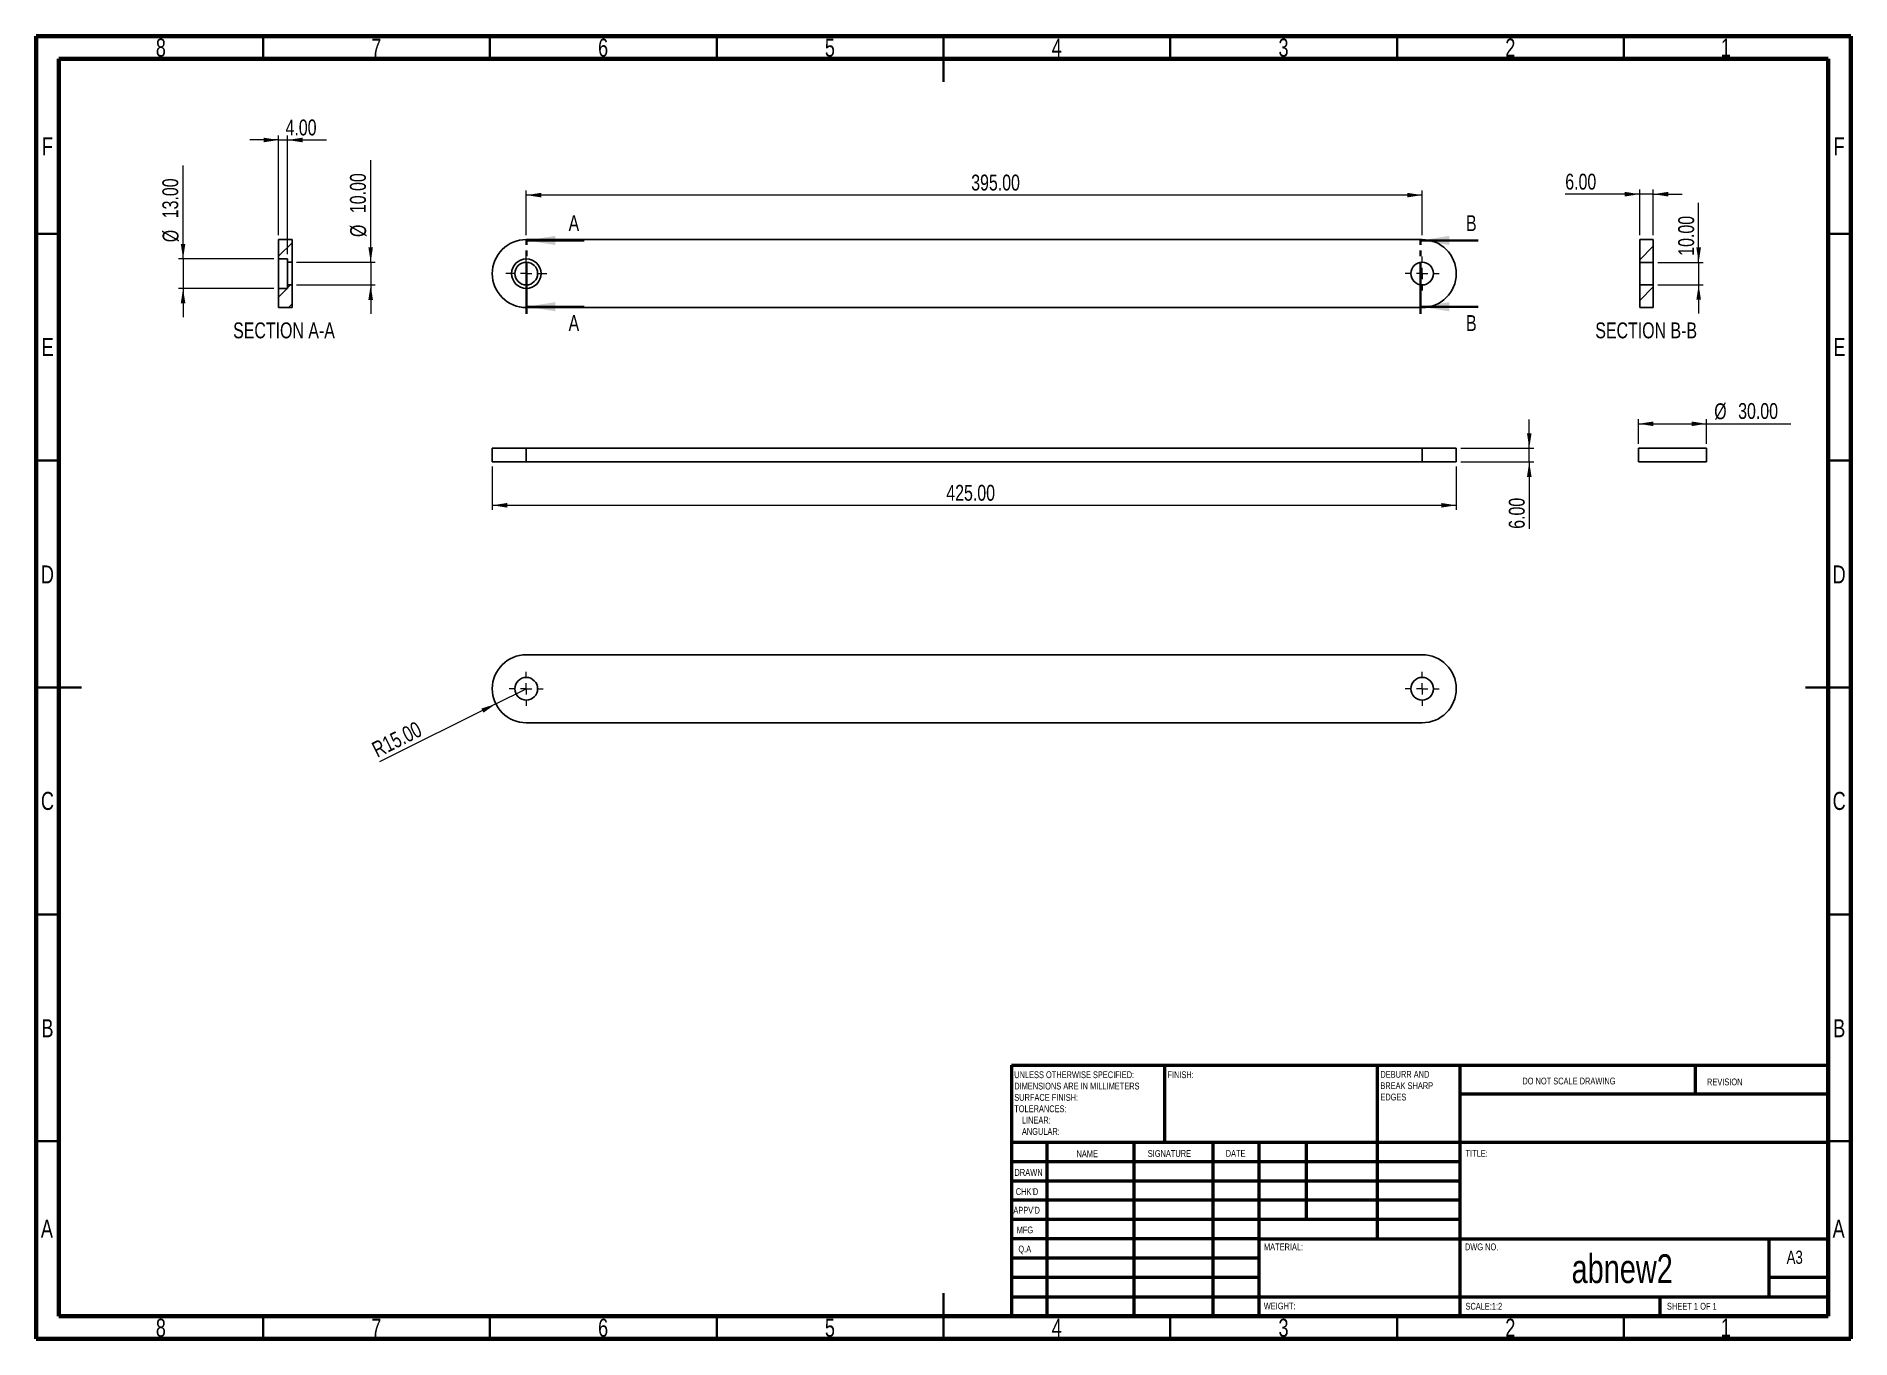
# Model space of a CAD drawing. Header units: millimetres. Extents: x 15 to 415, y 5 to 292.
import ezdxf

# ---------------------------------------------------------------- set-up
doc = ezdxf.new("R2010")
doc.units = ezdxf.units.MM
doc.linetypes.add('PHANTOM', pattern=[12.7, 6.35, -1.27, 1.27, -1.27, 1.27, -1.27])
doc.styles.add('SLDTEXTSTYLE0', font='TXT', dxfattribs={"width": 0.75})
doc.styles.add('SLDTEXTSTYLE1', font='TXT', dxfattribs={"width": 0.686449})
doc.styles.add('SLDTEXTSTYLE2', font='TXT', dxfattribs={"width": 0.6875})
doc.dimstyles.new('SLDDIMSTYLE0', dxfattribs={"dimtxt": 3.5, "dimasz": 3.302, "dimexe": 0, "dimexo": 0.0625, "dimgap": 0.875, "dimtad": 1, "dimlfac": 2, "dimrnd": 1e-09, "dimzin": 4, "dimdsep": 46, "dimtxsty": 'SLDTEXTSTYLE0', "dimsah": 1, "dimcen": 0.09, "dimadec": 0, "dimazin": 1, "dimtfac": 1, "dimtofl": 0, "dimtmove": 0, "dimatfit": 3, "dimfxl": 0, "dimfrac": 2, "dimtolj": 1, "dimtzin": 12, "dimarcsym": 0})
doc.dimstyles.new('SLDDIMSTYLE1', dxfattribs={"dimtxt": 3.5, "dimasz": 3.302, "dimexe": 0, "dimexo": 0.0625, "dimgap": 0.875, "dimtad": 1, "dimlfac": 2, "dimrnd": 1e-09, "dimzin": 4, "dimdsep": 46, "dimtxsty": 'SLDTEXTSTYLE0', "dimsah": 1, "dimcen": 0.09, "dimadec": 0, "dimazin": 1, "dimtfac": 1, "dimtmove": 0, "dimatfit": 0, "dimfxl": 0, "dimfrac": 2, "dimtolj": 1, "dimtzin": 12, "dimarcsym": 0})
doc.dimstyles.new('SLDDIMSTYLE2', dxfattribs={"dimtxt": 3.5, "dimasz": 3.302, "dimexe": 0, "dimexo": 0.0625, "dimgap": 0.875, "dimtad": 1, "dimlfac": 2, "dimrnd": 1e-09, "dimzin": 4, "dimdsep": 46, "dimtxsty": 'SLDTEXTSTYLE0', "dimsah": 1, "dimcen": 0, "dimadec": 0, "dimazin": 1, "dimtfac": 1, "dimtofl": 0, "dimtmove": 0, "dimatfit": 3, "dimfxl": 0, "dimfrac": 2, "dimtolj": 1, "dimtzin": 12, "dimarcsym": 0})

# ---------------------------------------------------------------- blocks, each defined once
blk = doc.blocks.new('SW_NOTE_0')
at = {"color": 0, "linetype": 'Continuous', "lineweight": 0, "char_height": 1.5, "attachment_point": 1, "style": 'SLDTEXTSTYLE0'}
for s, insert in [('UNLESS OTHERWISE SPECIFIED:', (0, 1.93)), ('SURFACE FINISH:', (0, -3.07)), ('DIMENSIONS ARE IN MILLIMETERS', (0, -0.57)), ('TOLERANCES:', (0, -5.57)), ('ANGULAR:', (1.69, -10.57)), ('LINEAR:', (1.69, -8.07))]:
    blk.add_mtext(s, dxfattribs=dict(at, insert=insert))
blk = doc.blocks.new('SW_NOTE_0_1')
at = {"color": 0, "linetype": 'Continuous', "lineweight": 0, "char_height": 1.5, "attachment_point": 1, "style": 'SLDTEXTSTYLE0'}
for s, insert in [('DEBURR AND', (0, 1.93)), ('BREAK SHARP', (0, -0.57)), ('EDGES', (0, -3.07))]:
    blk.add_mtext(s, dxfattribs=dict(at, insert=insert))
blk = doc.blocks.new('_D')
at = {"color": 7, "linetype": 'Continuous', "lineweight": 0}
for p, q in [((115.53, 197.22), (115.53, 187.65)), ((328.03, 197.22), (328.03, 187.65)), ((115.53, 188.65), (328.03, 188.65))]:
    blk.add_line(p, q, dxfattribs=at)
at = {"color": 7, "linetype": 'Continuous', "lineweight": 18}
for points in [[(115.53, 188.65), (118.83, 188.14), (118.83, 189.16)], [(328.03, 188.65), (324.73, 189.16), (324.73, 188.14)]]:
    blk.add_solid(points, dxfattribs=at)
at = {"color": 7, "linetype": 'Continuous', "lineweight": 18, "insert": (215.62, 193.16), "char_height": 3.5, "attachment_point": 1, "style": 'SLDTEXTSTYLE0'}
blk.add_mtext('425.00', dxfattribs=at)
blk = doc.blocks.new('_D_1')
at = {"color": 7, "linetype": 'Continuous', "lineweight": 0}
for p, q in [((344.13, 201.22), (344.13, 207.57)), ((329.03, 201.22), (345.13, 201.22)), ((344.13, 198.22), (344.13, 201.22)), ((329.03, 198.22), (345.13, 198.22)), ((344.13, 198.22), (344.13, 183.47))]:
    blk.add_line(p, q, dxfattribs=at)
at = {"color": 7, "linetype": 'Continuous', "lineweight": 18}
for points in [[(344.13, 201.22), (344.64, 204.52), (343.63, 204.52)], [(344.13, 198.22), (343.63, 194.92), (344.64, 194.92)]]:
    blk.add_solid(points, dxfattribs=at)
at = {"color": 7, "linetype": 'Continuous', "lineweight": 18, "insert": (339.62, 183.47), "char_height": 3.5, "attachment_point": 1, "rotation": 90, "style": 'SLDTEXTSTYLE0'}
blk.add_mtext('6.00', dxfattribs=at)
blk = doc.blocks.new('_D_2')
at = {"color": 7, "linetype": 'Continuous', "lineweight": 0}
for p, q in [((123.03, 248.21), (123.03, 258)), ((320.53, 257), (123.03, 257)), ((320.53, 248.21), (320.53, 258))]:
    blk.add_line(p, q, dxfattribs=at)
at = {"color": 7, "linetype": 'Continuous', "lineweight": 18}
for points in [[(123.03, 257), (126.33, 256.5), (126.33, 257.51)], [(320.53, 257), (317.23, 257.51), (317.23, 256.5)]]:
    blk.add_solid(points, dxfattribs=at)
at = {"color": 7, "linetype": 'Continuous', "lineweight": 18, "insert": (221.11, 261.52), "char_height": 3.5, "attachment_point": 1, "style": 'SLDTEXTSTYLE0'}
blk.add_mtext('395.00', dxfattribs=at)
blk = doc.blocks.new('SW_CENTERMARKSYMBOL_0')
at = {"color": 0, "linetype": 'Continuous', "lineweight": 18}
for p, q in [((0, 2.5), (0, 4.5)), ((-2.5, 0), (-4.5, 0)), ((0, 0), (-1.25, 0)), ((0, 0), (0, 1.25)), ((0, 0), (0, -1.25)), ((0, 0), (1.25, 0)), ((2.5, 0), (4.5, 0)), ((0, -2.5), (0, -4.5))]:
    blk.add_line(p, q, dxfattribs=at)
blk = doc.blocks.new('SW_CENTERMARKSYMBOL_1')
at = {"color": 0, "linetype": 'Continuous', "lineweight": 18}
for p, q in [((-2.5, 0), (-3.75, 0)), ((0, 0), (-1.25, 0)), ((0, 2.5), (0, 3.75)), ((0, 0), (0, 1.25)), ((0, 0), (0, -1.25)), ((0, 0), (1.25, 0)), ((2.5, 0), (3.75, 0)), ((0, -2.5), (0, -3.75))]:
    blk.add_line(p, q, dxfattribs=at)
blk = doc.blocks.new('_D_3')
at = {"color": 7, "linetype": 'Continuous', "lineweight": 0}
for q in [(123.03, 148.23), (90.63, 132.09)]:
    blk.add_line((116.31, 144.88), q, dxfattribs=at)
at = {"color": 7, "linetype": 'Continuous', "lineweight": 18}
blk.add_solid([(116.31, 144.88), (113.13, 143.87), (113.59, 142.96)], dxfattribs=at)
at = {"color": 7, "linetype": 'Continuous', "lineweight": 18, "insert": (88.63, 136.12), "char_height": 3.5, "attachment_point": 1, "rotation": 26.4741, "style": 'SLDTEXTSTYLE0'}
blk.add_mtext('R15.00', dxfattribs=at)
blk = doc.blocks.new('SW_CENTERMARKSYMBOL_2')
at = {"color": 0, "linetype": 'Continuous', "lineweight": 18}
for p, q in [((-2.5, 0), (-3.75, 0)), ((0, 0), (-1.25, 0)), ((0, 2.5), (0, 3.75)), ((0, 0), (0, 1.25)), ((0, 0), (0, -1.25)), ((0, 0), (1.25, 0)), ((2.5, 0), (3.75, 0)), ((0, -2.5), (0, -3.75))]:
    blk.add_line(p, q, dxfattribs=at)
blk = doc.blocks.new('SW_CENTERMARKSYMBOL_3')
at = {"color": 0, "linetype": 'Continuous', "lineweight": 18}
for p, q in [((-2.5, 0), (-3.75, 0)), ((0, 0), (-1.25, 0)), ((0, 2.5), (0, 3.75)), ((0, 0), (0, 1.25)), ((0, 0), (0, -1.25)), ((0, 0), (1.25, 0)), ((2.5, 0), (3.75, 0)), ((0, -2.5), (0, -3.75))]:
    blk.add_line(p, q, dxfattribs=at)
blk = doc.blocks.new('_D_4')
at = {"color": 7, "linetype": 'Continuous', "lineweight": 0}
for p, q in [((368.21, 202.22), (368.21, 207.61)), ((368.21, 206.61), (383.21, 206.61)), ((383.21, 202.22), (383.21, 207.61)), ((383.21, 206.61), (401.83, 206.61))]:
    blk.add_line(p, q, dxfattribs=at)
at = {"color": 7, "linetype": 'Continuous', "lineweight": 18}
for points in [[(368.21, 206.61), (371.52, 206.1), (371.52, 207.12)], [(383.21, 206.61), (379.91, 207.12), (379.91, 206.1)]]:
    blk.add_solid(points, dxfattribs=at)
at = {"color": 7, "linetype": 'Continuous', "lineweight": 18, "char_height": 3.5, "attachment_point": 1, "style": 'SLDTEXTSTYLE0'}
for s, insert in [('%%c', (384.91, 211.12)), ('30.00', (390.19, 211.18))]:
    blk.add_mtext(s, dxfattribs=dict(at, insert=insert))
blk = doc.blocks.new('_D_5')
at = {"color": 7, "linetype": 'Continuous', "lineweight": 0}
for p, q in [((47.36, 242.96), (47.36, 263.53)), ((67.4, 242.96), (46.36, 242.96)), ((47.36, 242.96), (47.36, 236.46)), ((67.4, 236.46), (46.36, 236.46)), ((47.36, 236.46), (47.36, 230.11))]:
    blk.add_line(p, q, dxfattribs=at)
at = {"color": 7, "linetype": 'Continuous', "lineweight": 18}
for points in [[(47.36, 242.96), (47.86, 246.26), (46.85, 246.26)], [(47.36, 236.46), (46.85, 233.16), (47.86, 233.16)]]:
    blk.add_solid(points, dxfattribs=at)
at = {"color": 7, "linetype": 'Continuous', "lineweight": 18, "char_height": 3.5, "attachment_point": 1, "rotation": 90, "style": 'SLDTEXTSTYLE0'}
for s, insert in [('13.00', (42.79, 251.9)), ('%%c', (42.85, 246.62))]:
    blk.add_mtext(s, dxfattribs=dict(at, insert=insert))
blk = doc.blocks.new('_D_6')
at = {"color": 7, "linetype": 'Continuous', "lineweight": 0}
for p, q in [((88.72, 242.21), (88.72, 264.68)), ((72.4, 242.21), (89.72, 242.21)), ((88.72, 242.21), (88.72, 237.21)), ((72.4, 237.21), (89.72, 237.21)), ((88.72, 237.21), (88.72, 230.86))]:
    blk.add_line(p, q, dxfattribs=at)
at = {"color": 7, "linetype": 'Continuous', "lineweight": 18}
for points in [[(88.72, 242.21), (89.22, 245.51), (88.21, 245.51)], [(88.72, 237.21), (88.21, 233.91), (89.22, 233.91)]]:
    blk.add_solid(points, dxfattribs=at)
at = {"color": 7, "linetype": 'Continuous', "lineweight": 18, "char_height": 3.5, "attachment_point": 1, "rotation": 90, "style": 'SLDTEXTSTYLE0'}
for s, insert in [('10.00', (84.15, 253.04)), ('%%c', (84.2, 247.77))]:
    blk.add_mtext(s, dxfattribs=dict(at, insert=insert))
blk = doc.blocks.new('_D_7')
at = {"color": 7, "linetype": 'Continuous', "lineweight": 0}
for p, q in [((68.4, 269.15), (62.05, 269.15)), ((68.4, 248.21), (68.4, 270.15)), ((68.4, 269.15), (70.4, 269.15)), ((70.4, 243.96), (70.4, 270.15)), ((70.4, 269.15), (79, 269.15))]:
    blk.add_line(p, q, dxfattribs=at)
at = {"color": 7, "linetype": 'Continuous', "lineweight": 18}
for points in [[(68.4, 269.15), (65.1, 269.66), (65.1, 268.64)], [(70.4, 269.15), (73.7, 268.64), (73.7, 269.66)]]:
    blk.add_solid(points, dxfattribs=at)
at = {"color": 7, "linetype": 'Continuous', "lineweight": 18, "insert": (69.95, 273.66), "char_height": 3.5, "attachment_point": 1, "style": 'SLDTEXTSTYLE0'}
blk.add_mtext('4.00', dxfattribs=at)
blk = doc.blocks.new('_D_8')
at = {"color": 7, "linetype": 'Continuous', "lineweight": 0}
for p, q in [((381.48, 242.18), (381.48, 255.28)), ((372.48, 242.18), (382.48, 242.18)), ((381.48, 242.18), (381.48, 237.24)), ((372.48, 237.24), (382.48, 237.24)), ((381.48, 237.24), (381.48, 230.89))]:
    blk.add_line(p, q, dxfattribs=at)
at = {"color": 7, "linetype": 'Continuous', "lineweight": 18}
for points in [[(381.48, 242.18), (381.99, 245.49), (380.97, 245.49)], [(381.48, 237.24), (380.97, 233.93), (381.99, 233.93)]]:
    blk.add_solid(points, dxfattribs=at)
at = {"color": 7, "linetype": 'Continuous', "lineweight": 18, "insert": (376.97, 243.64), "char_height": 3.5, "attachment_point": 1, "rotation": 90, "style": 'SLDTEXTSTYLE0'}
blk.add_mtext('10.00', dxfattribs=at)
blk = doc.blocks.new('_D_9')
at = {"color": 7, "linetype": 'Continuous', "lineweight": 0}
for p, q in [((368.48, 257.21), (352.07, 257.21)), ((368.48, 248.21), (368.48, 258.21)), ((371.48, 257.21), (368.48, 257.21)), ((371.48, 248.21), (371.48, 258.21)), ((371.48, 257.21), (377.83, 257.21))]:
    blk.add_line(p, q, dxfattribs=at)
at = {"color": 7, "linetype": 'Continuous', "lineweight": 18}
for points in [[(368.48, 257.21), (365.18, 257.72), (365.18, 256.7)], [(371.48, 257.21), (374.78, 256.7), (374.78, 257.72)]]:
    blk.add_solid(points, dxfattribs=at)
at = {"color": 7, "linetype": 'Continuous', "lineweight": 18, "insert": (352.07, 261.72), "char_height": 3.5, "attachment_point": 1, "style": 'SLDTEXTSTYLE0'}
blk.add_mtext('6.00', dxfattribs=at)

msp = doc.modelspace()

# ---------------------------------------------------------------- hatches: boundary and pattern name
at = {"linetype": 'Continuous', "lineweight": 18}
h = msp.add_hatch(dxfattribs=at)
h.set_pattern_fill('ANSI31', style=0)
h.paths.add_polyline_path([(70.4028, 242.2097), (71.4028, 242.2097), (71.4028, 247.2107), (68.4028, 247.2107), (68.4028, 242.9599), (70.4028, 242.9599)], flags=0)
h = msp.add_hatch(dxfattribs=at)
h.set_pattern_fill('ANSI31', style=0)
h.paths.add_polyline_path([(371.4774, 242.1849), (371.4774, 247.2107), (368.4774, 247.2107), (368.4774, 242.1849)], flags=0)
h = msp.add_hatch(dxfattribs=at)
h.set_pattern_fill('ANSI31', style=0)
h.paths.add_polyline_path([(68.4028, 232.2107), (71.4028, 232.2107), (71.4028, 237.2117), (70.4028, 237.2117), (70.4028, 236.4614), (68.4028, 236.4614)], flags=0)
h = msp.add_hatch(dxfattribs=at)
h.set_pattern_fill('ANSI31', style=0)
h.paths.add_polyline_path([(368.4774, 237.2365), (368.4774, 232.2107), (371.4774, 232.2107), (371.4774, 237.2365)], flags=0)

# ---------------------------------------------------------------- linework, layer by layer
at = {"color": 7, "linetype": 'Continuous', "lineweight": 70}
for p, q in [((15, 5), (15, 292)), ((15, 292), (415, 292)), ((415, 292), (415, 5)), ((20, 10), (20, 287)), ((20, 287), (410, 287)), ((410, 287), (410, 10)), ((410, 10), (20, 10)), ((415, 5), (15, 5))]:
    msp.add_line(p, q, dxfattribs=at)
at = {"color": 7, "linetype": 'Continuous', "lineweight": 35}
for p, q in [((65, 287), (65, 292)), ((115, 287), (115, 292)), ((165, 287), (165, 292)), ((215, 292), (215, 282)), ((215, 287), (215, 292)), ((265, 287), (265, 292)), ((315, 287), (315, 292)), ((365, 287), (365, 292)), ((20, 248.5), (15, 248.5)), ((410, 248.5), (415, 248.5)), ((135.7981, 247.0107), (123.0981, 247.0107)), ((332.8696, 247.0107), (320.1696, 247.0107)), ((135.7981, 232.4107), (123.0981, 232.4107)), ((332.8696, 232.4107), (320.1696, 232.4107)), ((20, 198.5), (15, 198.5)), ((410, 198.5), (415, 198.5)), ((15, 148.5), (25, 148.5)), ((20, 148.5), (15, 148.5)), ((415, 148.5), (405, 148.5)), ((410, 148.5), (415, 148.5)), ((20, 98.5), (15, 98.5)), ((410, 98.5), (415, 98.5)), ((20, 48.5), (15, 48.5)), ((410, 48.5), (415, 48.5)), ((215, 5), (215, 15)), ((65, 10), (65, 5)), ((115, 10), (115, 5)), ((165, 10), (165, 5)), ((215, 10), (215, 5)), ((265, 10), (265, 5)), ((315, 10), (315, 5)), ((365, 10), (365, 5))]:
    msp.add_line(p, q, dxfattribs=at)
at = {"color": 7, "linetype": 'PHANTOM', "lineweight": 35}
for p, q in [((123.0981, 235.8982), (123.0981, 248.5982)), ((320.1696, 235.8982), (320.1696, 248.5982)), ((123.0981, 230.8232), (123.0981, 243.5295)), ((320.1696, 230.8232), (320.1696, 243.5295))]:
    msp.add_line(p, q, dxfattribs=at)
at = {"color": 7, "linetype": 'Continuous', "lineweight": 25}
for p, q in [((68.4028, 242.9599), (68.4028, 247.2107)), ((71.4028, 247.2107), (68.4028, 247.2107)), ((71.4028, 242.2097), (71.4028, 247.2107)), ((320.528, 247.2107), (123.028, 247.2107)), ((371.4774, 247.2107), (368.4774, 247.2107)), ((368.4774, 242.1849), (368.4774, 247.2107)), ((371.4774, 242.1849), (371.4774, 247.2107)), ((68.4028, 242.9599), (70.4028, 242.9599)), ((68.4028, 242.9599), (68.4028, 236.4614)), ((70.4028, 242.2097), (70.4028, 242.9599)), ((71.4028, 242.2097), (70.4028, 242.2097)), ((70.4028, 242.2097), (70.4028, 237.2117)), ((71.4028, 242.2097), (71.4028, 237.2117)), ((371.4774, 242.1849), (368.4774, 242.1849)), ((368.4774, 242.1849), (368.4774, 237.2365)), ((371.4774, 242.1849), (371.4774, 237.2365)), ((68.4028, 232.2107), (68.4028, 236.4614)), ((70.4028, 236.4614), (68.4028, 236.4614)), ((70.4028, 236.4614), (70.4028, 237.2117)), ((70.4028, 237.2117), (71.4028, 237.2117)), ((71.4028, 232.2107), (71.4028, 237.2117)), ((368.4774, 237.2365), (371.4774, 237.2365)), ((368.4774, 232.2107), (368.4774, 237.2365)), ((371.4774, 232.2107), (371.4774, 237.2365)), ((68.4028, 232.2107), (71.4028, 232.2107)), ((123.028, 232.2107), (320.528, 232.2107)), ((368.4774, 232.2107), (371.4774, 232.2107)), ((115.528, 201.2204), (115.528, 198.2204)), ((115.528, 201.2204), (123.028, 201.2204)), ((123.028, 201.2204), (123.028, 198.2204)), ((123.028, 201.2204), (320.528, 201.2204)), ((320.528, 201.2204), (320.528, 198.2204)), ((320.528, 201.2204), (328.028, 201.2204)), ((328.028, 198.2204), (328.028, 201.2204)), ((368.2131, 201.2204), (368.2131, 198.2204)), ((368.2131, 201.2204), (383.2131, 201.2204)), ((383.2131, 201.2204), (383.2131, 198.2204)), ((115.528, 198.2204), (123.028, 198.2204)), ((123.028, 198.2204), (320.528, 198.2204)), ((320.528, 198.2204), (328.028, 198.2204)), ((368.2131, 198.2204), (383.2131, 198.2204)), ((123.028, 155.7261), (320.528, 155.7261)), ((320.528, 140.7261), (123.028, 140.7261))]:
    msp.add_line(p, q, dxfattribs=at)
at = {"color": 7, "linetype": 'Continuous', "lineweight": 50}
for p, q in [((230, 65.25), (410, 65.25)), ((230, 65.25), (230, 10)), ((263.8, 48.25), (263.8, 65.25)), ((310.6, 65.25), (310.6, 27)), ((328.8, 65.25), (328.8, 10)), ((380.8, 58.875), (380.8, 65.25)), ((410, 58.875), (328.8, 58.875)), ((410, 48.25), (230, 48.25)), ((237.8, 48.25), (237.8, 10)), ((256.991, 48.25), (256.991, 10)), ((274.3989, 48.25), (274.3989, 10)), ((284.6, 10), (284.6, 48.25)), ((295, 31.25), (295, 48.25)), ((328.8, 44), (230, 44)), ((328.8, 39.75), (230, 39.75)), ((328.8, 35.5), (230, 35.5)), ((328.8, 31.25), (230, 31.25)), ((284.6, 27), (230, 27)), ((284.6, 27), (410, 27)), ((397, 14.25), (397, 27)), ((284.6, 22.7499), (230, 22.7499)), ((284.6, 18.5), (230, 18.5)), ((410, 18.5), (397, 18.5)), ((230, 14.25), (410, 14.25)), ((373, 10), (373, 14.25))]:
    msp.add_line(p, q, dxfattribs=at)
at = {"color": 7, "linetype": 'Continuous', "lineweight": 25}
for centre, radius in [((123.028, 239.7107), 3.25), ((123.028, 239.7107), 2.5), ((320.528, 239.7107), 2.5), ((123.028, 148.2261), 2.5), ((320.528, 148.2261), 2.5)]:
    msp.add_circle(centre, radius, dxfattribs=at)
for centre, start, end in [((123.028, 239.7107), 90, 270), ((320.528, 239.7107), 270, 90), ((123.028, 148.2261), 90, 270), ((320.528, 148.2261), 270, 90)]:
    msp.add_arc(centre, 7.5, start, end, dxfattribs=at)
at = {"color": 7, "linetype": 'Continuous', "lineweight": 35}
for points in [[(123.0981, 247.0107), (129.4481, 245.9947), (129.4481, 248.0267)], [(320.1696, 247.0107), (326.5196, 245.9947), (326.5196, 248.0267)], [(123.0981, 232.4107), (129.4481, 231.3947), (129.4481, 233.4267)], [(320.1696, 232.4107), (326.5196, 231.3947), (326.5196, 233.4267)]]:
    msp.add_solid(points, dxfattribs=at)

# ---------------------------------------------------------------- block references
at = {"color": 7, "linetype": 'Continuous', "lineweight": 0}
for name, p in [('SW_CENTERMARKSYMBOL_0', (123.028, 239.7107)), ('SW_CENTERMARKSYMBOL_1', (320.528, 239.7107)), ('SW_CENTERMARKSYMBOL_2', (123.028, 148.2261)), ('SW_CENTERMARKSYMBOL_3', (320.528, 148.2261)), ('SW_NOTE_0_1', (311.3092, 62.0695)), ('SW_NOTE_0', (230.5937, 61.9874))]:
    msp.add_blockref(name, p, dxfattribs=at)

# ---------------------------------------------------------------- texts
for s, insert, char_height, attachment_point, style in [('8', (42.46, 291.4889), 3.9687, 2, 'SLDTEXTSTYLE0'), ('7', (89.96, 291.4889), 3.9687, 2, 'SLDTEXTSTYLE0'), ('6', (139.96, 291.4889), 3.9687, 2, 'SLDTEXTSTYLE0'), ('5', (189.96, 291.4889), 3.9687, 2, 'SLDTEXTSTYLE0'), ('4', (239.96, 291.4889), 3.9687, 2, 'SLDTEXTSTYLE0'), ('3', (289.96, 291.4889), 3.9687, 2, 'SLDTEXTSTYLE0'), ('2', (339.96, 291.4889), 3.9687, 2, 'SLDTEXTSTYLE0'), ('1', (387.46, 291.4889), 3.9687, 2, 'SLDTEXTSTYLE0'), ('F', (17.4577, 269.7389), 3.9687, 2, 'SLDTEXTSTYLE0'), ('F', (412.4577, 269.7389), 3.9687, 2, 'SLDTEXTSTYLE0'), ('SECTION A-A', (69.6099, 228.9467), 3.5, 2, 'SLDTEXTSTYLE0'), ('SECTION B-B', (369.9106, 228.9467), 3.5, 2, 'SLDTEXTSTYLE0'), ('E', (17.5078, 225.4889), 3.9687, 2, 'SLDTEXTSTYLE0'), ('E', (412.5078, 225.4889), 3.9687, 2, 'SLDTEXTSTYLE0'), ('D', (17.4527, 175.3985), 3.9687, 2, 'SLDTEXTSTYLE0'), ('D', (412.4527, 175.3985), 3.9687, 2, 'SLDTEXTSTYLE0'), ('C', (17.4587, 125.4889), 3.9687, 2, 'SLDTEXTSTYLE0'), ('C', (412.4587, 125.4889), 3.9687, 2, 'SLDTEXTSTYLE0'), ('B', (17.4706, 75.3985), 3.9687, 2, 'SLDTEXTSTYLE0'), ('B', (412.4706, 75.3985), 3.9687, 2, 'SLDTEXTSTYLE0'), ('FINISH:', (264.3713, 63.9193), 1.5, 1, 'SLDTEXTSTYLE0'), ('DO NOT SCALE DRAWING', (342.6146, 62.533), 1.5, 1, 'SLDTEXTSTYLE0'), ('REVISION', (383.3276, 62.3349), 1.5, 1, 'SLDTEXTSTYLE0'), ('NAME', (244.3222, 46.5015), 1.5, 1, 'SLDTEXTSTYLE0'), ('SIGNATURE', (260.0336, 46.5618), 1.5, 1, 'SLDTEXTSTYLE0'), ('DATE', (277.2147, 46.5762), 1.5, 1, 'SLDTEXTSTYLE0'), ('TITLE:', (330.0902, 46.5762), 1.5, 1, 'SLDTEXTSTYLE0'), ('DRAWN', (230.6434, 42.3848), 1.5, 1, 'SLDTEXTSTYLE1'), ("CHK'D", (230.9392, 38.1619), 1.5, 1, 'SLDTEXTSTYLE0'), ("APPV'D", (230.4017, 34.0659), 1.5, 1, 'SLDTEXTSTYLE0'), ('A', (17.3397, 31.2389), 3.9687, 2, 'SLDTEXTSTYLE0'), ('MFG', (231.124, 29.7158), 1.5, 1, 'SLDTEXTSTYLE0'), ('A', (412.3397, 31.2389), 3.9687, 2, 'SLDTEXTSTYLE0'), ('Q.A', (231.509, 25.5047), 1.5, 1, 'SLDTEXTSTYLE0'), ('MATERIAL:', (285.6459, 25.9861), 1.5, 1, 'SLDTEXTSTYLE0'), ('DWG NO.', (329.953, 25.9861), 1.5, 1, 'SLDTEXTSTYLE0'), ('A3', (400.8712, 24.4064), 2.91042, 1, 'SLDTEXTSTYLE0'), ('abnew2', (364.6201, 23.6069), 6.35, 2, 'SLDTEXTSTYLE0'), ('WEIGHT:', (285.6178, 12.9493), 1.4986, 1, 'SLDTEXTSTYLE0'), ('SCALE:1:2', (330.074, 12.9001), 1.5, 1, 'SLDTEXTSTYLE0'), ('SHEET 1 OF 1', (374.4783, 12.9001), 1.5, 1, 'SLDTEXTSTYLE2'), ('8', (42.46, 9.3985), 3.9687, 2, 'SLDTEXTSTYLE0'), ('7', (89.96, 9.3985), 3.9687, 2, 'SLDTEXTSTYLE0'), ('6', (139.96, 9.3985), 3.9687, 2, 'SLDTEXTSTYLE0'), ('5', (189.96, 9.3985), 3.9687, 2, 'SLDTEXTSTYLE0'), ('4', (239.96, 9.3985), 3.9687, 2, 'SLDTEXTSTYLE0'), ('3', (289.96, 9.3985), 3.9687, 2, 'SLDTEXTSTYLE0'), ('2', (339.96, 9.3985), 3.9687, 2, 'SLDTEXTSTYLE0'), ('1', (387.46, 9.3985), 3.9687, 2, 'SLDTEXTSTYLE0')]:
    msp.add_mtext(s, dxfattribs=dict(at, insert=insert, char_height=char_height, attachment_point=attachment_point, style=style))
at = {"color": 7, "linetype": 'Continuous', "char_height": 3.5, "attachment_point": 1, "style": 'SLDTEXTSTYLE0'}
for s, insert in [('A', (132.3465, 252.5651)), ('B', (330.1908, 252.5651)), ('A', (132.3465, 230.5611)), ('B', (330.1908, 230.5611))]:
    msp.add_mtext(s, dxfattribs=dict(at, insert=insert))

# ---------------------------------------------------------------- dimensions: what is measured, and where the dimension line sits
at = {"color": 7, "linetype": 'Continuous', "lineweight": 18}
for base, p1, p2, dimstyle, picture, middle in [((70.4028, 269.1516), (68.4028, 247.2107), (70.4028, 242.9599), 'SLDDIMSTYLE1', '_D_7', (74.474, 269.1516)), ((123.028, 257.0049), (320.528, 247.2107), (123.028, 247.2107), 'SLDDIMSTYLE0', '_D_2', (228.2174, 257.0049)), ((368.4774, 257.2107), (371.4774, 247.2107), (368.4774, 247.2107), 'SLDDIMSTYLE1', '_D_9', (356.5991, 257.2107)), ((328.028, 188.648), (115.528, 198.2204), (328.028, 198.2204), 'SLDDIMSTYLE0', '_D', (222.7289, 188.648))]:
    dim = msp.add_linear_dim(base=base, p1=p1, p2=p2, dimstyle=dimstyle, dxfattribs=at)
    dim.commit()
    dim.dimension.update_dxf_attribs({"geometry": picture, "text_midpoint": middle, "dimtype": 160})
for base, p1, p2, picture, middle in [((88.7163, 237.2107), (71.4028, 242.2107), (71.4028, 237.2107), '_D_6', (88.7163, 256.2241)), ((47.3568, 236.4607), (68.4028, 242.9607), (68.4028, 236.4607), '_D_5', (47.3568, 255.0749))]:
    dim = msp.add_linear_dim(base=base, p1=p1, p2=p2, angle=90, text='%%c<>', dimstyle='SLDDIMSTYLE1', dxfattribs=at)
    dim.commit()
    dim.dimension.update_dxf_attribs({"geometry": picture, "text_midpoint": middle, "dimtype": 160})
for base, p1, p2, picture, middle in [((381.4774, 237.2365), (371.4774, 242.1849), (371.4774, 237.2365), '_D_8', (381.4774, 249.4563)), ((344.1345, 201.2204), (328.028, 198.2204), (328.028, 201.2204), '_D_1', (344.1345, 188.0006))]:
    dim = msp.add_linear_dim(base=base, p1=p1, p2=p2, angle=90, dimstyle='SLDDIMSTYLE1', dxfattribs=at)
    dim.commit()
    dim.dimension.update_dxf_attribs({"geometry": picture, "text_midpoint": middle, "dimtype": 160})
dim = msp.add_linear_dim(base=(383.2131, 206.6104), p1=(368.2131, 201.2204), p2=(383.2131, 201.2204), text='%%c<>', dimstyle='SLDDIMSTYLE0', dxfattribs=at)
dim.commit()
dim.dimension.update_dxf_attribs({"geometry": '_D_4', "text_midpoint": (393.3716, 206.6104), "dimtype": 160})
dim = msp.add_radius_dim(center=(123.028, 148.2261), mpoint=(116.3144, 144.8826), dimstyle='SLDDIMSTYLE2', dxfattribs=at)
dim.commit()
dim.dimension.update_dxf_attribs({"geometry": '_D_3', "text_midpoint": (96.9922, 135.2598), "dimtype": 164})

doc.saveas('drawing.dxf')
